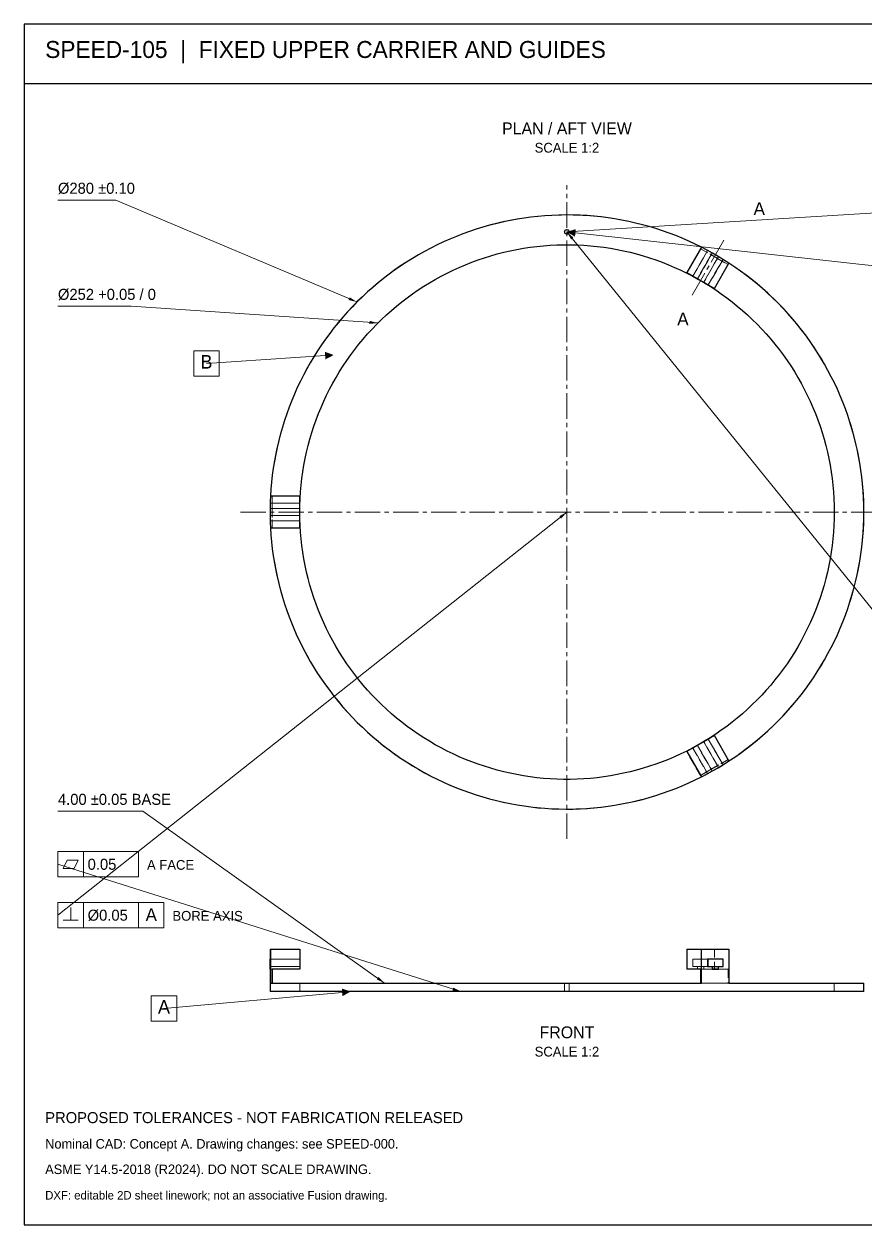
# Model space of a CAD drawing. Header units: millimetres. Extents: x 7 to 446, y 7 to 290.
# Drawn here: x 7 to 205.5, y 7 to 290 of the extents above; entities that cross this region are included whole.
import ezdxf
from ezdxf.enums import TextEntityAlignment as Align

# ---------------------------------------------------------------- set-up
doc = ezdxf.new("R2010")
doc.units = ezdxf.units.MM
doc.linetypes.add('CENTER_STD', pattern=[9, 6, -1, 1, -1])
doc.linetypes.add('DASHED_STD', pattern=[3, 2, -1])
for name, color, linetype, lineweight in [('BORDER', 7, 'Continuous', 30), ('CENTER', 7, 'CENTER_STD', 13), ('DIM', 7, 'Continuous', 15), ('GDT', 7, 'Continuous', 20), ('HIDDEN', 7, 'DASHED_STD', 13), ('NOTES', 7, 'Continuous', 18), ('VISIBLE', 7, 'Continuous', 30)]:
    doc.layers.add(name, color=color, linetype=linetype, lineweight=lineweight)

msp = doc.modelspace()

# ---------------------------------------------------------------- linework, layer by layer
at = {"layer": 'BORDER'}
msp.add_line((7, 276), (413, 276), dxfattribs=at)
msp.add_lwpolyline([(7, 7), (413, 7), (413, 290), (7, 290)], close=True, dxfattribs=at)
at = {"layer": 'CENTER'}
for p, q in [((135, 98), (135, 252)), ((58, 175), (212, 175))]:
    msp.add_line(p, q, dxfattribs=at)
msp.add_lwpolyline([(164.5, 226.1), (172.5, 239.95)], dxfattribs=at)
at = {"layer": 'DIM'}
for p, q in [((15, 248.5), (28.66, 248.5)), ((28.66, 248.5), (85.5, 224.5)), ((240, 247.5), (135, 241)), ((15, 223.5), (32.27, 223.5)), ((32.27, 223.5), (90.45, 219.55)), ((15, 104.5), (35.02, 104.5)), ((35.02, 104.5), (92, 64))]:
    msp.add_line(p, q, dxfattribs=at)
for points in [[(135, 241), (136.97, 241.47), (137.02, 240.77)], [(135, 241), (136.53, 239.67), (135.99, 239.23)], [(85.5, 224.5), (83.52, 224.96), (83.79, 225.6)], [(90.45, 219.55), (88.43, 219.34), (88.48, 220.03)], [(135, 175), (133.65, 173.48), (133.21, 174.03)], [(92, 64), (90.17, 64.87), (90.57, 65.44)], [(110, 62), (107.99, 62.27), (108.2, 62.94)]]:
    msp.add_solid(points, dxfattribs=at)
at = {"layer": 'GDT'}
for p, q in [((220, 136), (135, 241)), ((136.99, 240.78), (226, 231)), ((78, 211.87), (50, 210)), ((15, 80), (135, 175)), ((21, 89), (21, 95)), ((15, 92), (110, 62)), ((21, 77), (21, 83)), ((34, 77), (34, 83)), ((18, 78.8), (18, 81.8)), ((16.2, 78.8), (19.8, 78.8)), ((82.01, 61.82), (40, 58))]:
    msp.add_line(p, q, dxfattribs=at)
for points in [[(47, 207), (53, 207), (53, 213), (47, 213)], [(15, 89), (34, 89), (34, 95), (15, 95)], [(16.2, 91), (18.8, 91), (19.8, 93), (17.2, 93)], [(15, 77), (40, 77), (40, 83), (15, 83)], [(37, 55), (43, 55), (43, 61), (37, 61)]]:
    msp.add_lwpolyline(points, close=True, dxfattribs=at)
for points in [[(135, 241), (137.09, 241.68), (136.89, 239.89)], [(80, 212), (78.06, 210.97), (77.94, 212.76)], [(84, 62), (82.09, 60.92), (81.93, 62.72)]]:
    msp.add_solid(points, dxfattribs=at)
at = {"layer": 'HIDDEN'}
for points in [[(65, 175), (65.02, 176.67), (65.08, 178.34), (65.18, 180.01), (65.32, 181.68), (65.5, 183.34), (65.72, 185), (65.98, 186.65), (66.27, 188.3), (66.61, 189.94), (66.99, 191.56), (67.4, 193.18), (67.86, 194.79), (68.35, 196.39), (68.88, 197.98), (69.45, 199.55), (70.05, 201.11), (70.69, 202.65), (71.37, 204.18), (72.09, 205.69), (72.84, 207.19), (73.63, 208.66), (74.45, 210.12), (75.3, 211.56), (76.19, 212.97), (77.12, 214.37), (78.08, 215.74), (79.06, 217.09), (80.09, 218.41), (81.14, 219.71), (82.22, 220.98), (83.34, 222.23), (84.48, 223.45), (85.65, 224.65), (86.85, 225.81), (88.08, 226.95), (89.33, 228.05), (90.61, 229.13), (91.92, 230.17), (93.25, 231.19), (94.6, 232.17), (95.98, 233.12), (97.38, 234.03), (98.8, 234.91), (100.24, 235.76), (101.7, 236.57), (103.18, 237.35), (104.68, 238.09), (106.2, 238.8), (107.73, 239.47), (109.28, 240.1), (110.84, 240.7), (112.42, 241.26), (114.01, 241.78), (115.61, 242.26), (117.22, 242.7), (118.84, 243.11), (120.47, 243.48), (122.11, 243.8), (123.76, 244.09), (125.41, 244.34), (127.07, 244.55), (128.74, 244.72), (130.4, 244.85), (132.07, 244.94), (133.75, 244.99), (135.42, 245), (137.09, 244.97), (138.76, 244.9), (140.43, 244.79), (142.1, 244.64), (143.76, 244.45), (145.41, 244.22), (147.06, 243.95), (148.71, 243.64), (150.34, 243.3), (151.97, 242.91), (153.59, 242.49), (155.19, 242.02), (156.79, 241.52), (158.37, 240.98), (159.94, 240.41), (161.5, 239.79), (163.04, 239.14), (164.56, 238.45), (166.07, 237.73), (167.56, 236.97), (169.03, 236.17), (170.48, 235.34), (171.91, 234.48), (173.32, 233.58), (174.71, 232.65), (176.08, 231.68), (177.42, 230.68), (178.74, 229.65), (180.03, 228.59), (181.3, 227.5), (182.54, 226.38), (183.75, 225.23), (184.94, 224.05), (186.1, 222.85), (187.22, 221.61), (188.32, 220.35), (189.39, 219.06), (190.43, 217.75), (191.43, 216.42), (192.41, 215.06), (193.35, 213.67), (194.25, 212.27), (195.13, 210.84), (195.97, 209.39), (196.77, 207.93), (197.54, 206.44), (198.27, 204.94), (198.97, 203.42), (199.63, 201.88), (200.26, 200.33), (200.84, 198.77), (201.39, 197.19), (201.9, 195.59), (202.37, 193.99), (202.81, 192.38), (203.2, 190.75), (203.56, 189.12), (203.88, 187.48), (204.16, 185.83), (204.4, 184.17), (204.6, 182.51), (204.76, 180.85), (204.88, 179.18), (204.96, 177.51), (205, 175.84), (205, 174.16), (204.96, 172.49), (204.88, 170.82), (204.76, 169.15), (204.6, 167.49), (204.4, 165.83), (204.16, 164.17), (203.88, 162.52), (203.56, 160.88), (203.2, 159.25), (202.81, 157.62), (202.37, 156.01), (201.9, 154.41), (201.39, 152.81), (200.84, 151.23), (200.26, 149.67), (199.63, 148.12), (198.97, 146.58), (198.27, 145.06), (197.54, 143.56), (196.77, 142.07), (195.97, 140.61), (195.13, 139.16), (194.25, 137.73), (193.35, 136.33), (192.41, 134.94), (191.43, 133.58), (190.43, 132.25), (189.39, 130.94), (188.32, 129.65), (187.22, 128.39), (186.1, 127.15), (184.94, 125.95), (183.75, 124.77), (182.54, 123.62), (181.3, 122.5), (180.03, 121.41), (178.74, 120.35), (177.42, 119.32), (176.08, 118.32), (174.71, 117.35), (173.32, 116.42), (171.91, 115.52), (170.48, 114.66), (169.03, 113.83), (167.56, 113.03), (166.07, 112.27), (164.56, 111.55), (163.04, 110.86), (161.5, 110.21), (159.94, 109.59), (158.37, 109.02), (156.79, 108.48), (155.19, 107.98), (153.59, 107.51), (151.97, 107.09), (150.34, 106.7), (148.71, 106.36), (147.06, 106.05), (145.41, 105.78), (143.76, 105.55), (142.1, 105.36), (140.43, 105.21), (138.76, 105.1), (137.09, 105.03), (135.42, 105), (133.75, 105.01), (132.07, 105.06), (130.4, 105.15), (128.74, 105.28), (127.07, 105.45), (125.41, 105.66), (123.76, 105.91), (122.11, 106.2), (120.47, 106.52), (118.84, 106.89), (117.22, 107.3), (115.61, 107.74), (114.01, 108.22), (112.42, 108.74), (110.84, 109.3), (109.28, 109.9), (107.73, 110.53), (106.2, 111.2), (104.68, 111.91), (103.18, 112.65), (101.7, 113.43), (100.24, 114.24), (98.8, 115.09), (97.38, 115.97), (95.98, 116.88), (94.6, 117.83), (93.25, 118.81), (91.92, 119.83), (90.61, 120.87), (89.33, 121.95), (88.08, 123.05), (86.85, 124.19), (85.65, 125.35), (84.48, 126.55), (83.34, 127.77), (82.22, 129.02), (81.14, 130.29), (80.09, 131.59), (79.06, 132.91), (78.08, 134.26), (77.12, 135.63), (76.19, 137.03), (75.3, 138.44), (74.45, 139.88), (73.63, 141.34), (72.84, 142.81), (72.09, 144.31), (71.37, 145.82), (70.69, 147.35), (70.05, 148.89), (69.45, 150.45), (68.88, 152.02), (68.35, 153.61), (67.86, 155.21), (67.4, 156.82), (66.99, 158.44), (66.61, 160.06), (66.27, 161.7), (65.98, 163.35), (65.72, 165), (65.5, 166.66), (65.32, 168.32), (65.18, 169.99), (65.08, 171.66), (65.02, 173.33), (65, 175)], [(134.45, 241), (134.47, 240.86), (134.52, 240.72), (134.61, 240.61), (134.72, 240.52), (134.86, 240.47), (135, 240.45), (135.14, 240.47), (135.28, 240.52), (135.39, 240.61), (135.48, 240.72), (135.53, 240.86), (135.55, 241), (135.53, 241.14), (135.48, 241.28), (135.39, 241.39), (135.28, 241.48), (135.14, 241.53), (135, 241.55), (134.86, 241.53), (134.72, 241.48), (134.61, 241.39), (134.52, 241.28), (134.47, 241.14), (134.45, 241)], [(72, 175), (72.02, 173.42), (72.08, 171.83), (72.18, 170.25), (72.32, 168.68), (72.5, 167.1), (72.71, 165.54), (72.97, 163.97), (73.27, 162.42), (73.6, 160.87), (73.98, 159.33), (74.39, 157.8), (74.84, 156.29), (75.33, 154.78), (75.86, 153.29), (76.42, 151.81), (77.03, 150.34), (77.66, 148.89), (78.34, 147.46), (79.05, 146.05), (79.79, 144.65), (80.57, 143.27), (81.39, 141.91), (82.24, 140.58), (83.12, 139.26), (84.03, 137.97), (84.98, 136.7), (85.96, 135.46), (86.97, 134.24), (88.01, 133.04), (89.07, 131.87), (90.17, 130.73), (91.3, 129.62), (92.45, 128.54), (93.64, 127.48), (94.84, 126.46), (96.07, 125.46), (97.33, 124.5), (98.61, 123.57), (99.92, 122.67), (101.24, 121.81), (102.59, 120.98), (103.96, 120.18), (105.35, 119.42), (106.75, 118.69), (108.18, 118), (109.62, 117.34), (111.07, 116.72), (112.55, 116.14), (114.03, 115.59), (115.53, 115.08), (117.04, 114.61), (118.57, 114.18), (120.1, 113.79), (121.64, 113.43), (123.19, 113.12), (124.75, 112.84), (126.32, 112.6), (127.89, 112.4), (129.47, 112.24), (131.04, 112.12), (132.63, 112.04), (134.21, 112), (135.79, 112), (137.37, 112.04), (138.96, 112.12), (140.53, 112.24), (142.11, 112.4), (143.68, 112.6), (145.25, 112.84), (146.81, 113.12), (148.36, 113.43), (149.9, 113.79), (151.43, 114.18), (152.96, 114.61), (154.47, 115.08), (155.97, 115.59), (157.45, 116.14), (158.93, 116.72), (160.38, 117.34), (161.82, 118), (163.25, 118.69), (164.65, 119.42), (166.04, 120.18), (167.41, 120.98), (168.76, 121.81), (170.08, 122.67), (171.39, 123.57), (172.67, 124.5), (173.93, 125.46), (175.16, 126.46), (176.36, 127.48), (177.55, 128.54), (178.7, 129.62), (179.83, 130.73), (180.93, 131.87), (181.99, 133.04), (183.03, 134.24), (184.04, 135.46), (185.02, 136.7), (185.97, 137.97), (186.88, 139.26), (187.76, 140.58), (188.61, 141.91), (189.43, 143.27), (190.21, 144.65), (190.95, 146.05), (191.66, 147.46), (192.34, 148.89), (192.97, 150.34), (193.58, 151.81), (194.14, 153.29), (194.67, 154.78), (195.16, 156.29), (195.61, 157.8), (196.02, 159.33), (196.4, 160.87), (196.73, 162.42), (197.03, 163.97), (197.29, 165.54), (197.5, 167.1), (197.68, 168.68), (197.82, 170.25), (197.92, 171.83), (197.98, 173.42), (198, 175), (197.98, 176.58), (197.92, 178.17), (197.82, 179.75), (197.68, 181.32), (197.5, 182.9), (197.29, 184.46), (197.03, 186.03), (196.73, 187.58), (196.4, 189.13), (196.02, 190.67), (195.61, 192.2), (195.16, 193.71), (194.67, 195.22), (194.14, 196.71), (193.58, 198.19), (192.97, 199.66), (192.34, 201.11), (191.66, 202.54), (190.95, 203.95), (190.21, 205.35), (189.43, 206.73), (188.61, 208.09), (187.76, 209.42), (186.88, 210.74), (185.97, 212.03), (185.02, 213.3), (184.04, 214.54), (183.03, 215.76), (181.99, 216.96), (180.93, 218.13), (179.83, 219.27), (178.7, 220.38), (177.55, 221.46), (176.36, 222.52), (175.16, 223.54), (173.93, 224.54), (172.67, 225.5), (171.39, 226.43), (170.08, 227.33), (168.76, 228.19), (167.41, 229.02), (166.04, 229.82), (164.65, 230.58), (163.25, 231.31), (161.82, 232), (160.38, 232.66), (158.93, 233.28), (157.45, 233.86), (155.97, 234.41), (154.47, 234.92), (152.96, 235.39), (151.43, 235.82), (149.9, 236.21), (148.36, 236.57), (146.81, 236.88), (145.25, 237.16), (143.68, 237.4), (142.11, 237.6), (140.53, 237.76), (138.96, 237.88), (137.37, 237.96), (135.79, 238), (134.21, 238), (132.63, 237.96), (131.04, 237.88), (129.47, 237.76), (127.89, 237.6), (126.32, 237.4), (124.75, 237.16), (123.19, 236.88), (121.64, 236.57), (120.1, 236.21), (118.57, 235.82), (117.04, 235.39), (115.53, 234.92), (114.03, 234.41), (112.55, 233.86), (111.07, 233.28), (109.62, 232.66), (108.18, 232), (106.75, 231.31), (105.35, 230.58), (103.96, 229.82), (102.59, 229.02), (101.24, 228.19), (99.92, 227.33), (98.61, 226.43), (97.33, 225.5), (96.07, 224.54), (94.84, 223.54), (93.64, 222.52), (92.45, 221.46), (91.3, 220.38), (90.17, 219.27), (89.07, 218.13), (88.01, 216.96), (86.97, 215.76), (85.96, 214.54), (84.98, 213.3), (84.03, 212.03), (83.12, 210.74), (82.24, 209.42), (81.39, 208.09), (80.57, 206.73), (79.79, 205.35), (79.05, 203.95), (78.34, 202.54), (77.66, 201.11), (77.03, 199.66), (76.42, 198.19), (75.86, 196.71), (75.33, 195.22), (74.84, 193.71), (74.39, 192.2), (73.98, 190.67), (73.6, 189.13), (73.27, 187.58), (72.97, 186.03), (72.71, 184.46), (72.5, 182.9), (72.32, 181.32), (72.18, 179.75), (72.08, 178.17), (72.02, 176.58), (72, 175)], [(163.25, 231.43), (166.5, 237.06)], [(164.68, 230.61), (168.17, 236.64)], [(168.17, 236.64), (164.68, 230.61)], [(165.76, 229.98), (169.26, 236.04)], [(169.01, 235.61), (165.76, 229.98)], [(166.5, 237.06), (166.7, 237.41)], [(173, 233.31), (166.5, 237.06)], [(166.5, 237.06), (169.01, 235.61)], [(170.73, 235.19), (167.24, 229.13)], [(169.26, 236.04), (168.17, 236.64)], [(168.17, 236.64), (169.39, 235.97), (170.6, 235.27), (171.8, 234.54)], [(169.26, 236.04), (169.01, 235.61)], [(169.01, 235.61), (170.49, 234.76)], [(170.73, 235.19), (170, 235.62), (169.26, 236.04)], [(170.49, 234.76), (170.73, 235.19)], [(171.8, 234.54), (170.73, 235.19)], [(167.24, 229.13), (170.49, 234.76)], [(168.32, 228.51), (171.8, 234.54)], [(171.8, 234.54), (168.32, 228.51)], [(173, 233.31), (169.75, 227.68)], [(170.49, 234.76), (173, 233.31)], [(173.2, 233.66), (173, 233.31)], [(165.76, 229.98), (163.25, 231.43)], [(165.76, 229.98), (164.68, 230.61)], [(164.68, 230.61), (168.32, 228.51)], [(169.75, 227.68), (167.24, 229.13)], [(168.32, 228.51), (167.24, 229.13)], [(65.1, 178.75), (65.5, 178.75)], [(65.5, 178.75), (65.5, 171.25)], [(65.5, 175.85), (65.5, 178.75)], [(65.5, 178.75), (72, 178.75)], [(72, 178.75), (72, 175.85)], [(65, 175), (65.01, 176.05), (65.03, 177.1)], [(65.01, 175.85), (65, 175)], [(65.03, 177.1), (65.01, 175.85)], [(65.01, 175.85), (72, 175.85)], [(65.5, 175.85), (65.01, 175.85)], [(65.03, 177.1), (72, 177.1)], [(72, 177.1), (65.03, 177.1)], [(72, 175.85), (65.5, 175.85)], [(65.5, 174.15), (65.5, 175.85)], [(72, 177.1), (72, 175.85)], [(72, 172.9), (72, 177.1)], [(65.03, 172.9), (65.01, 173.95), (65, 175)], [(65, 175), (65.01, 174.15)], [(72, 174.15), (65.01, 174.15)], [(65.01, 174.15), (65.5, 174.15)], [(65.01, 174.15), (65.03, 172.9)], [(65.03, 172.9), (72, 172.9)], [(72, 172.9), (65.03, 172.9)], [(65.5, 171.25), (65.5, 174.15)], [(65.5, 174.15), (72, 174.15)], [(72, 174.15), (72, 171.25)], [(72, 174.15), (72, 172.9)], [(65.5, 171.25), (65.1, 171.25)], [(72, 171.25), (65.5, 171.25)], [(167.24, 120.87), (169.75, 122.32)], [(169.75, 122.32), (173, 116.69)], [(163.25, 118.57), (165.76, 120.02)], [(168.32, 121.49), (164.68, 119.39)], [(164.68, 119.39), (165.76, 120.02)], [(168.17, 113.36), (164.68, 119.39)], [(164.68, 119.39), (168.17, 113.36)], [(169.26, 113.96), (165.76, 120.02)], [(165.76, 120.02), (169.01, 114.39)], [(167.24, 120.87), (168.32, 121.49)], [(170.49, 115.24), (167.24, 120.87)], [(167.24, 120.87), (170.73, 114.81)], [(171.8, 115.46), (168.32, 121.49)], [(168.32, 121.49), (171.8, 115.46)], [(166.5, 112.94), (163.25, 118.57)], [(166.5, 112.94), (173, 116.69)], [(173, 116.69), (170.49, 115.24)], [(173, 116.69), (173.2, 116.34)], [(169.01, 114.39), (166.5, 112.94)], [(171.8, 115.46), (170.6, 114.73), (169.39, 114.03), (168.17, 113.36)], [(168.17, 113.36), (169.26, 113.96)], [(170.49, 115.24), (169.01, 114.39)], [(169.01, 114.39), (169.26, 113.96)], [(169.26, 113.96), (170, 114.38), (170.73, 114.81)], [(170.73, 114.81), (170.49, 115.24)], [(170.73, 114.81), (171.8, 115.46)], [(166.7, 112.59), (166.5, 112.94)], [(65.1, 72), (65.09, 72), (65.07, 72), (65.06, 72), (65.05, 72), (65.04, 72), (65.03, 72), (65.03, 72), (65.02, 72), (65.01, 72), (65.01, 72), (65, 72), (65, 72), (65, 72), (65, 72)], [(72, 72), (65.1, 72)], [(65.1, 64), (65.1, 72)], [(72, 72), (72, 67.25)], [(169.75, 72), (163.25, 72)], [(163.25, 72), (169.75, 72)], [(163.25, 72), (163.25, 67.25)], [(166.7, 72), (163.25, 72)], [(173.2, 72), (172.75, 72), (172.29, 72), (171.84, 72), (171.38, 72), (170.92, 72), (170.46, 72), (170, 72), (169.53, 72), (169.07, 72), (168.6, 72), (168.13, 72), (167.65, 72), (167.18, 72), (166.7, 72)], [(166.7, 72), (166.7, 64)], [(173.2, 72), (169.75, 72)], [(169.75, 72), (169.75, 67.25)], [(169.75, 72), (173.2, 72)], [(169.75, 72), (169.75, 67.25)], [(173.2, 64), (173.2, 72)], [(65, 69.6), (65, 69.6), (65, 69.6), (65, 69.6), (65, 69.6), (65, 69.6), (65.01, 69.6), (65.01, 69.6), (65.01, 69.6), (65.01, 69.6), (65.02, 69.6), (65.02, 69.6), (65.02, 69.6), (65.03, 69.6), (65.03, 69.6)], [(65.03, 69.6), (72, 69.6)], [(72, 69.6), (65.03, 69.6)], [(65.03, 69.6), (65.03, 67.9)], [(72, 67.9), (72, 69.6)], [(72, 69.6), (72, 67.9)], [(164.68, 69.6), (168.17, 69.6)], [(168.32, 69.6), (164.68, 69.6)], [(168.17, 69.6), (164.68, 69.6)], [(164.68, 67.9), (164.68, 69.6)], [(164.68, 69.6), (168.17, 69.6)], [(164.68, 69.6), (164.68, 67.9)], [(168.17, 67.9), (168.17, 69.6)], [(168.17, 69.6), (168.43, 69.6), (168.69, 69.6), (168.96, 69.6), (169.22, 69.6), (169.48, 69.6), (169.74, 69.6), (170, 69.6), (170.26, 69.6), (170.52, 69.6), (170.78, 69.6), (171.03, 69.6), (171.29, 69.6), (171.55, 69.6), (171.8, 69.6)], [(171.8, 69.6), (168.32, 69.6)], [(168.32, 69.6), (171.8, 69.6)], [(168.32, 69.6), (168.32, 67.9)], [(171.8, 69.6), (171.8, 67.9)], [(65.01, 67.25), (65, 67.25), (65, 67.25), (65, 67.25), (65, 67.25), (65, 67.25), (65, 67.25), (65, 67.25), (65, 67.25), (65, 67.25), (65, 67.25), (65, 67.25), (65, 67.25), (65, 67.25), (65, 67.25)], [(65.03, 67.9), (65.03, 67.9), (65.03, 67.9), (65.02, 67.9), (65.02, 67.9), (65.02, 67.9), (65.02, 67.9), (65.02, 67.9), (65.01, 67.9), (65.01, 67.9), (65.01, 67.9), (65.01, 67.9), (65.01, 67.9), (65.01, 67.9), (65.01, 67.9)], [(65.01, 67.9), (65.01, 67.25)], [(72, 67.9), (65.01, 67.9)], [(65.5, 67.25), (65.01, 67.25)], [(65.01, 67.25), (65.5, 67.25)], [(72, 67.9), (65.03, 67.9)], [(65.03, 67.9), (72, 67.9)], [(65.03, 67.9), (72, 67.9)], [(72, 67.25), (65.5, 67.25)], [(65.5, 67.25), (72, 67.25)], [(65.5, 67.25), (72, 67.25)], [(65.5, 67.25), (65.5, 64)], [(72, 67.9), (72, 67.25)], [(72, 67.25), (72, 67.9)], [(163.25, 67.25), (165.76, 67.25)], [(165.76, 67.25), (163.25, 67.25)], [(163.25, 67.25), (166.5, 67.25)], [(164.68, 67.9), (165.76, 67.9)], [(168.17, 67.9), (164.68, 67.9)], [(164.68, 67.9), (168.17, 67.9)], [(165.76, 67.9), (164.68, 67.9)], [(169.26, 67.9), (165.76, 67.9)], [(165.76, 67.9), (165.76, 67.25)], [(165.76, 67.9), (169.26, 67.9)], [(165.76, 67.25), (165.76, 67.9)], [(165.76, 67.25), (169.01, 67.25)], [(169.01, 67.25), (166.5, 67.25)], [(166.5, 67.25), (169.01, 67.25)], [(169.01, 67.25), (166.5, 67.25)], [(166.5, 67.25), (166.5, 64)], [(167.24, 67.9), (167.24, 67.25)], [(170.73, 67.9), (167.24, 67.9)], [(167.24, 67.9), (169.26, 67.9)], [(167.24, 67.25), (167.24, 67.9)], [(167.24, 67.9), (168.32, 67.9)], [(168.32, 67.9), (167.24, 67.9)], [(167.24, 67.25), (170.49, 67.25)], [(169.26, 67.25), (167.24, 67.25)], [(167.24, 67.25), (169.75, 67.25)], [(169.75, 67.25), (167.24, 67.25)], [(169.26, 67.9), (169.18, 67.9), (169.11, 67.9), (169.03, 67.9), (168.95, 67.9), (168.87, 67.9), (168.79, 67.9), (168.71, 67.9), (168.64, 67.9), (168.56, 67.9), (168.48, 67.9), (168.4, 67.9), (168.32, 67.9), (168.24, 67.9), (168.17, 67.9)], [(168.32, 67.9), (171.8, 67.9)], [(171.8, 67.9), (168.32, 67.9)], [(169.01, 67.25), (169.26, 67.25)], [(170.49, 67.25), (169.01, 67.25)], [(169.26, 67.25), (169.01, 67.25)], [(169.01, 67.25), (170.49, 67.25)], [(169.26, 67.25), (169.26, 67.9)], [(170.73, 67.25), (170.63, 67.25), (170.52, 67.25), (170.42, 67.25), (170.32, 67.25), (170.21, 67.25), (170.11, 67.25), (170, 67.25), (169.89, 67.25), (169.79, 67.25), (169.68, 67.25), (169.58, 67.25), (169.47, 67.25), (169.37, 67.25), (169.26, 67.25)], [(169.75, 67.25), (173, 67.25)], [(173, 67.25), (169.75, 67.25)], [(170.49, 67.25), (170.73, 67.25)], [(173, 67.25), (170.49, 67.25)], [(170.73, 67.25), (170.49, 67.25)], [(170.49, 67.25), (173, 67.25)], [(170.73, 67.9), (170.73, 67.25)], [(171.8, 67.9), (171.73, 67.9), (171.65, 67.9), (171.57, 67.9), (171.5, 67.9), (171.42, 67.9), (171.35, 67.9), (171.27, 67.9), (171.19, 67.9), (171.12, 67.9), (171.04, 67.9), (170.96, 67.9), (170.89, 67.9), (170.81, 67.9), (170.73, 67.9)], [(173, 67.25), (173, 64)], [(173, 67.25), (173, 64)], [(65.5, 64), (65.1, 64)], [(166.7, 64), (157.55, 64), (147.95, 64), (138.09, 64), (128.17, 64), (118.38, 64), (108.93, 64), (100, 64), (91.78, 64), (84.42, 64), (78.08, 64), (72.89, 64), (68.95, 64), (66.33, 64), (65.1, 64)], [(65.1, 64), (65.5, 64)], [(72, 64), (73.58, 64), (78.24, 64), (85.74, 64), (95.72, 64), (107.67, 64), (120.98, 64), (135, 64), (149.02, 64), (162.33, 64), (174.28, 64), (184.26, 64), (191.76, 64), (196.42, 64), (198, 64)], [(198, 64), (196.42, 64), (191.76, 64), (184.26, 64), (174.28, 64), (162.33, 64), (149.02, 64), (135, 64), (120.98, 64), (107.67, 64), (95.72, 64), (85.74, 64), (78.24, 64), (73.58, 64), (72, 64)], [(72, 62), (72, 64)], [(134.45, 62), (134.45, 64)], [(134.45, 64), (134.46, 64), (134.5, 64), (134.57, 64), (134.66, 64), (134.76, 64), (134.88, 64), (135, 64), (135.12, 64), (135.24, 64), (135.34, 64), (135.43, 64), (135.5, 64), (135.54, 64), (135.55, 64)], [(135.55, 64), (135.54, 64), (135.5, 64), (135.43, 64), (135.34, 64), (135.24, 64), (135.12, 64), (135, 64), (134.88, 64), (134.76, 64), (134.66, 64), (134.57, 64), (134.5, 64), (134.46, 64), (134.45, 64)], [(135.55, 62), (135.55, 64)], [(166.7, 64), (166.5, 64)], [(166.5, 64), (173, 64)], [(173, 64), (166.5, 64)], [(166.5, 64), (166.7, 64)], [(173, 64), (173.2, 64)], [(173.2, 64), (173, 64)], [(205, 64), (204.82, 64), (204.3, 64), (203.42, 64), (202.2, 64), (200.64, 64), (198.75, 64), (196.54, 64), (194.02, 64), (191.2, 64), (188.1, 64), (184.73, 64), (181.11, 64), (177.26, 64), (173.2, 64)], [(198, 62), (198, 64)], [(65, 62), (66.76, 62), (71.93, 62), (80.27, 62), (91.36, 62), (104.63, 62), (119.42, 62), (135, 62), (150.58, 62), (165.37, 62), (178.64, 62), (189.73, 62), (198.07, 62), (203.24, 62), (205, 62)], [(72, 62), (73.58, 62), (78.24, 62), (85.74, 62), (95.72, 62), (107.67, 62), (120.98, 62), (135, 62), (149.02, 62), (162.33, 62), (174.28, 62), (184.26, 62), (191.76, 62), (196.42, 62), (198, 62)], [(198, 62), (196.42, 62), (191.76, 62), (184.26, 62), (174.28, 62), (162.33, 62), (149.02, 62), (135, 62), (120.98, 62), (107.67, 62), (95.72, 62), (85.74, 62), (78.24, 62), (73.58, 62), (72, 62)], [(134.45, 62), (134.46, 62), (134.5, 62), (134.57, 62), (134.66, 62), (134.76, 62), (134.88, 62), (135, 62), (135.12, 62), (135.24, 62), (135.34, 62), (135.43, 62), (135.5, 62), (135.54, 62), (135.55, 62)], [(135.55, 62), (135.54, 62), (135.5, 62), (135.43, 62), (135.34, 62), (135.24, 62), (135.12, 62), (135, 62), (134.88, 62), (134.76, 62), (134.66, 62), (134.57, 62), (134.5, 62), (134.46, 62), (134.45, 62)]]:
    msp.add_lwpolyline(points, dxfattribs=at)
at = {"layer": 'VISIBLE'}
for points in [[(166.7, 237.41), (165.22, 238.14), (163.71, 238.84), (162.2, 239.5), (160.66, 240.13), (159.12, 240.71), (157.55, 241.27), (155.98, 241.78), (154.39, 242.26), (152.8, 242.7), (151.19, 243.1), (149.58, 243.47), (147.95, 243.79), (146.32, 244.08), (144.68, 244.33), (143.04, 244.54), (141.4, 244.71), (139.74, 244.84), (138.09, 244.93), (136.44, 244.99), (134.78, 245), (133.12, 244.97), (131.47, 244.91), (129.82, 244.81), (128.17, 244.67), (126.52, 244.48), (124.88, 244.26), (123.24, 244.01), (121.62, 243.71), (119.99, 243.37), (118.38, 243), (116.78, 242.59), (115.18, 242.14), (113.6, 241.65), (112.03, 241.12), (110.47, 240.56), (108.93, 239.96), (107.4, 239.33), (105.88, 238.66), (104.39, 237.95), (102.91, 237.21), (101.44, 236.43), (100, 235.62), (98.58, 234.78), (97.17, 233.9), (95.79, 232.99), (94.43, 232.04), (93.09, 231.07), (91.78, 230.06), (90.49, 229.02), (89.22, 227.95), (87.98, 226.86), (86.77, 225.73), (85.58, 224.58), (84.42, 223.39), (83.29, 222.18), (82.19, 220.95), (81.12, 219.68), (80.08, 218.4), (79.06, 217.09), (78.08, 215.75), (77.14, 214.39), (76.22, 213.01), (75.34, 211.61), (74.49, 210.19), (73.67, 208.75), (72.89, 207.29), (72.15, 205.81), (71.43, 204.32), (70.76, 202.8), (70.12, 201.28), (69.52, 199.73), (68.95, 198.18), (68.42, 196.61), (67.93, 195.03), (67.47, 193.44), (67.05, 191.83), (66.67, 190.22), (66.33, 188.6), (66.03, 186.97), (65.77, 185.34), (65.54, 183.7), (65.36, 182.05), (65.21, 180.4), (65.1, 178.75)], [(134.45, 241), (134.47, 241.14), (134.52, 241.28), (134.61, 241.39), (134.72, 241.48), (134.86, 241.53), (135, 241.55), (135.14, 241.53), (135.28, 241.48), (135.39, 241.39), (135.48, 241.28), (135.53, 241.14), (135.55, 241), (135.53, 240.86), (135.48, 240.72), (135.39, 240.61), (135.28, 240.52), (135.14, 240.47), (135, 240.45), (134.86, 240.47), (134.72, 240.52), (134.61, 240.61), (134.52, 240.72), (134.47, 240.86), (134.45, 241)], [(72, 175), (72.02, 176.58), (72.08, 178.17), (72.18, 179.75), (72.32, 181.32), (72.5, 182.9), (72.71, 184.46), (72.97, 186.03), (73.27, 187.58), (73.6, 189.13), (73.98, 190.67), (74.39, 192.2), (74.84, 193.71), (75.33, 195.22), (75.86, 196.71), (76.42, 198.19), (77.03, 199.66), (77.66, 201.11), (78.34, 202.54), (79.05, 203.95), (79.79, 205.35), (80.57, 206.73), (81.39, 208.09), (82.24, 209.42), (83.12, 210.74), (84.03, 212.03), (84.98, 213.3), (85.96, 214.54), (86.97, 215.76), (88.01, 216.96), (89.07, 218.13), (90.17, 219.27), (91.3, 220.38), (92.45, 221.46), (93.64, 222.52), (94.84, 223.54), (96.07, 224.54), (97.33, 225.5), (98.61, 226.43), (99.92, 227.33), (101.24, 228.19), (102.59, 229.02), (103.96, 229.82), (105.35, 230.58), (106.75, 231.31), (108.18, 232), (109.62, 232.66), (111.07, 233.28), (112.55, 233.86), (114.03, 234.41), (115.53, 234.92), (117.04, 235.39), (118.57, 235.82), (120.1, 236.21), (121.64, 236.57), (123.19, 236.88), (124.75, 237.16), (126.32, 237.4), (127.89, 237.6), (129.47, 237.76), (131.04, 237.88), (132.63, 237.96), (134.21, 238), (135.79, 238), (137.37, 237.96), (138.96, 237.88), (140.53, 237.76), (142.11, 237.6), (143.68, 237.4), (145.25, 237.16), (146.81, 236.88), (148.36, 236.57), (149.9, 236.21), (151.43, 235.82), (152.96, 235.39), (154.47, 234.92), (155.97, 234.41), (157.45, 233.86), (158.93, 233.28), (160.38, 232.66), (161.82, 232), (163.25, 231.31), (164.65, 230.58), (166.04, 229.82), (167.41, 229.02), (168.76, 228.19), (170.08, 227.33), (171.39, 226.43), (172.67, 225.5), (173.93, 224.54), (175.16, 223.54), (176.36, 222.52), (177.55, 221.46), (178.7, 220.38), (179.83, 219.27), (180.93, 218.13), (181.99, 216.96), (183.03, 215.76), (184.04, 214.54), (185.02, 213.3), (185.97, 212.03), (186.88, 210.74), (187.76, 209.42), (188.61, 208.09), (189.43, 206.73), (190.21, 205.35), (190.95, 203.95), (191.66, 202.54), (192.34, 201.11), (192.97, 199.66), (193.58, 198.19), (194.14, 196.71), (194.67, 195.22), (195.16, 193.71), (195.61, 192.2), (196.02, 190.67), (196.4, 189.13), (196.73, 187.58), (197.03, 186.03), (197.29, 184.46), (197.5, 182.9), (197.68, 181.32), (197.82, 179.75), (197.92, 178.17), (197.98, 176.58), (198, 175), (197.98, 173.42), (197.92, 171.83), (197.82, 170.25), (197.68, 168.68), (197.5, 167.1), (197.29, 165.54), (197.03, 163.97), (196.73, 162.42), (196.4, 160.87), (196.02, 159.33), (195.61, 157.8), (195.16, 156.29), (194.67, 154.78), (194.14, 153.29), (193.58, 151.81), (192.97, 150.34), (192.34, 148.89), (191.66, 147.46), (190.95, 146.05), (190.21, 144.65), (189.43, 143.27), (188.61, 141.91), (187.76, 140.58), (186.88, 139.26), (185.97, 137.97), (185.02, 136.7), (184.04, 135.46), (183.03, 134.24), (181.99, 133.04), (180.93, 131.87), (179.83, 130.73), (178.7, 129.62), (177.55, 128.54), (176.36, 127.48), (175.16, 126.46), (173.93, 125.46), (172.67, 124.5), (171.39, 123.57), (170.08, 122.67), (168.76, 121.81), (167.41, 120.98), (166.04, 120.18), (164.65, 119.42), (163.25, 118.69), (161.82, 118), (160.38, 117.34), (158.93, 116.72), (157.45, 116.14), (155.97, 115.59), (154.47, 115.08), (152.96, 114.61), (151.43, 114.18), (149.9, 113.79), (148.36, 113.43), (146.81, 113.12), (145.25, 112.84), (143.68, 112.6), (142.11, 112.4), (140.53, 112.24), (138.96, 112.12), (137.37, 112.04), (135.79, 112), (134.21, 112), (132.63, 112.04), (131.04, 112.12), (129.47, 112.24), (127.89, 112.4), (126.32, 112.6), (124.75, 112.84), (123.19, 113.12), (121.64, 113.43), (120.1, 113.79), (118.57, 114.18), (117.04, 114.61), (115.53, 115.08), (114.03, 115.59), (112.55, 116.14), (111.07, 116.72), (109.62, 117.34), (108.18, 118), (106.75, 118.69), (105.35, 119.42), (103.96, 120.18), (102.59, 120.98), (101.24, 121.81), (99.92, 122.67), (98.61, 123.57), (97.33, 124.5), (96.07, 125.46), (94.84, 126.46), (93.64, 127.48), (92.45, 128.54), (91.3, 129.62), (90.17, 130.73), (89.07, 131.87), (88.01, 133.04), (86.97, 134.24), (85.96, 135.46), (84.98, 136.7), (84.03, 137.97), (83.12, 139.26), (82.24, 140.58), (81.39, 141.91), (80.57, 143.27), (79.79, 144.65), (79.05, 146.05), (78.34, 147.46), (77.66, 148.89), (77.03, 150.34), (76.42, 151.81), (75.86, 153.29), (75.33, 154.78), (74.84, 156.29), (74.39, 157.8), (73.98, 159.33), (73.6, 160.87), (73.27, 162.42), (72.97, 163.97), (72.71, 165.54), (72.5, 167.1), (72.32, 168.68), (72.18, 170.25), (72.08, 171.83), (72.02, 173.42), (72, 175)], [(166.7, 237.41), (163.25, 231.43)], [(173.2, 233.66), (171.93, 234.47), (170.65, 235.24), (169.35, 235.99), (168.03, 236.72), (166.7, 237.41)], [(169.75, 227.68), (173.2, 233.66)], [(173.2, 116.34), (174.57, 117.26), (175.93, 118.21), (177.26, 119.2), (178.57, 120.21), (179.85, 121.26), (181.11, 122.33), (182.34, 123.44), (183.55, 124.57), (184.73, 125.74), (185.88, 126.93), (187, 128.14), (188.1, 129.39), (189.16, 130.66), (190.2, 131.95), (191.2, 133.27), (192.17, 134.61), (193.11, 135.97), (194.02, 137.36), (194.89, 138.76), (195.73, 140.19), (196.54, 141.64), (197.31, 143.1), (198.05, 144.58), (198.75, 146.08), (199.41, 147.6), (200.05, 149.13), (200.64, 150.68), (201.2, 152.24), (201.72, 153.81), (202.2, 155.39), (202.64, 156.99), (203.05, 158.59), (203.42, 160.21), (203.75, 161.83), (204.04, 163.46), (204.3, 165.1), (204.51, 166.74), (204.69, 168.39), (204.82, 170.04), (204.92, 171.69), (204.98, 173.34), (205, 175), (204.98, 176.66), (204.92, 178.31), (204.82, 179.96), (204.69, 181.61), (204.51, 183.26), (204.3, 184.9), (204.04, 186.54), (203.75, 188.17), (203.42, 189.79), (203.05, 191.41), (202.64, 193.01), (202.2, 194.61), (201.72, 196.19), (201.2, 197.76), (200.64, 199.32), (200.05, 200.87), (199.41, 202.4), (198.75, 203.92), (198.05, 205.42), (197.31, 206.9), (196.54, 208.36), (195.73, 209.81), (194.89, 211.24), (194.02, 212.64), (193.11, 214.03), (192.17, 215.39), (191.2, 216.73), (190.2, 218.05), (189.16, 219.34), (188.1, 220.61), (187, 221.86), (185.88, 223.07), (184.73, 224.26), (183.55, 225.43), (182.34, 226.56), (181.11, 227.67), (179.85, 228.74), (178.57, 229.79), (177.26, 230.8), (175.93, 231.79), (174.57, 232.74), (173.2, 233.66)], [(163.25, 231.43), (169.75, 227.68)], [(65.1, 178.75), (65.04, 177.5), (65.01, 176.25), (65, 175)], [(72, 178.75), (65.1, 178.75)], [(72, 171.25), (72, 178.75)], [(65, 175), (65.01, 173.75), (65.04, 172.5), (65.1, 171.25)], [(65.1, 171.25), (72, 171.25)], [(65.1, 171.25), (65.21, 169.6), (65.36, 167.95), (65.54, 166.3), (65.77, 164.66), (66.03, 163.03), (66.33, 161.4), (66.67, 159.78), (67.05, 158.17), (67.47, 156.56), (67.93, 154.97), (68.42, 153.39), (68.95, 151.82), (69.52, 150.27), (70.12, 148.72), (70.76, 147.2), (71.43, 145.68), (72.15, 144.19), (72.89, 142.71), (73.67, 141.25), (74.49, 139.81), (75.34, 138.39), (76.22, 136.99), (77.14, 135.61), (78.08, 134.25), (79.06, 132.91), (80.08, 131.6), (81.12, 130.32), (82.19, 129.05), (83.29, 127.82), (84.42, 126.61), (85.58, 125.42), (86.77, 124.27), (87.98, 123.14), (89.22, 122.05), (90.49, 120.98), (91.78, 119.94), (93.09, 118.93), (94.43, 117.96), (95.79, 117.01), (97.17, 116.1), (98.58, 115.22), (100, 114.38), (101.44, 113.57), (102.91, 112.79), (104.39, 112.05), (105.88, 111.34), (107.4, 110.67), (108.93, 110.04), (110.47, 109.44), (112.03, 108.88), (113.6, 108.35), (115.18, 107.86), (116.78, 107.41), (118.38, 107), (119.99, 106.63), (121.62, 106.29), (123.24, 105.99), (124.88, 105.74), (126.52, 105.52), (128.17, 105.33), (129.82, 105.19), (131.47, 105.09), (133.12, 105.03), (134.78, 105), (136.44, 105.01), (138.09, 105.07), (139.74, 105.16), (141.4, 105.29), (143.04, 105.46), (144.68, 105.67), (146.32, 105.92), (147.95, 106.21), (149.58, 106.53), (151.19, 106.9), (152.8, 107.3), (154.39, 107.74), (155.98, 108.22), (157.55, 108.73), (159.12, 109.29), (160.66, 109.87), (162.2, 110.5), (163.71, 111.16), (165.22, 111.86), (166.7, 112.59)], [(169.75, 122.32), (163.25, 118.57)], [(173.2, 116.34), (169.75, 122.32)], [(163.25, 118.57), (166.7, 112.59)], [(166.7, 112.59), (168.03, 113.28), (169.35, 114.01), (170.65, 114.76), (171.93, 115.53), (173.2, 116.34)], [(65, 72), (65, 72), (65, 72), (65, 72), (65.01, 72), (65.01, 72), (65.02, 72), (65.03, 72), (65.03, 72), (65.04, 72), (65.05, 72), (65.06, 72), (65.07, 72), (65.09, 72), (65.1, 72)], [(65, 72), (65, 69.6)], [(65.1, 72), (65.1, 64)], [(65.1, 72), (72, 72)], [(72, 72), (72, 67.25)], [(163.25, 72), (166.7, 72)], [(163.25, 72), (163.25, 67.25)], [(166.7, 72), (167.18, 72), (167.65, 72), (168.13, 72), (168.6, 72), (169.07, 72), (169.53, 72), (170, 72), (170.46, 72), (170.92, 72), (171.38, 72), (171.84, 72), (172.29, 72), (172.75, 72), (173.2, 72)], [(166.7, 64), (166.7, 72)], [(173.2, 72), (173.2, 64)], [(65.03, 69.6), (65.03, 69.6), (65.02, 69.6), (65.02, 69.6), (65.02, 69.6), (65.01, 69.6), (65.01, 69.6), (65.01, 69.6), (65.01, 69.6), (65, 69.6), (65, 69.6), (65, 69.6), (65, 69.6), (65, 69.6), (65, 69.6)], [(65.03, 67.9), (65.03, 69.6)], [(171.8, 69.6), (171.55, 69.6), (171.29, 69.6), (171.03, 69.6), (170.78, 69.6), (170.52, 69.6), (170.26, 69.6), (170, 69.6), (169.74, 69.6), (169.48, 69.6), (169.22, 69.6), (168.96, 69.6), (168.69, 69.6), (168.43, 69.6), (168.17, 69.6)], [(168.17, 69.6), (168.32, 69.6)], [(168.17, 69.6), (168.17, 67.9)], [(168.32, 67.9), (168.32, 69.6)], [(171.8, 67.9), (171.8, 69.6)], [(65, 67.25), (65, 67.25), (65, 67.25), (65, 67.25), (65, 67.25), (65, 67.25), (65, 67.25), (65, 67.25), (65, 67.25), (65, 67.25), (65, 67.25), (65, 67.25), (65, 67.25), (65, 67.25), (65.01, 67.25)], [(65, 67.25), (65, 62)], [(65.01, 67.9), (65.03, 67.9)], [(65.01, 67.25), (65.01, 67.9)], [(65.01, 67.9), (65.01, 67.9), (65.01, 67.9), (65.01, 67.9), (65.01, 67.9), (65.01, 67.9), (65.01, 67.9), (65.02, 67.9), (65.02, 67.9), (65.02, 67.9), (65.02, 67.9), (65.02, 67.9), (65.03, 67.9), (65.03, 67.9), (65.03, 67.9)], [(65.5, 67.25), (65.5, 64)], [(72, 67.25), (65.5, 67.25)], [(166.5, 67.25), (163.25, 67.25)], [(166.5, 67.25), (165.76, 67.25)], [(166.5, 67.25), (166.5, 64)], [(168.17, 67.9), (168.24, 67.9), (168.32, 67.9), (168.4, 67.9), (168.48, 67.9), (168.56, 67.9), (168.64, 67.9), (168.71, 67.9), (168.79, 67.9), (168.87, 67.9), (168.95, 67.9), (169.03, 67.9), (169.11, 67.9), (169.18, 67.9), (169.26, 67.9)], [(169.26, 67.9), (169.26, 67.25)], [(169.26, 67.9), (170.73, 67.9)], [(170.49, 67.25), (169.26, 67.25)], [(169.26, 67.25), (169.37, 67.25), (169.47, 67.25), (169.58, 67.25), (169.68, 67.25), (169.79, 67.25), (169.89, 67.25), (170, 67.25), (170.11, 67.25), (170.21, 67.25), (170.32, 67.25), (170.42, 67.25), (170.52, 67.25), (170.63, 67.25), (170.73, 67.25)], [(170.73, 67.25), (170.73, 67.9)], [(170.73, 67.9), (170.81, 67.9), (170.89, 67.9), (170.96, 67.9), (171.04, 67.9), (171.12, 67.9), (171.19, 67.9), (171.27, 67.9), (171.35, 67.9), (171.42, 67.9), (171.5, 67.9), (171.57, 67.9), (171.65, 67.9), (171.73, 67.9), (171.8, 67.9)], [(65.1, 64), (66.33, 64), (68.95, 64), (72.89, 64), (78.08, 64), (84.42, 64), (91.78, 64), (100, 64), (108.93, 64), (118.38, 64), (128.17, 64), (138.09, 64), (147.95, 64), (157.55, 64), (166.7, 64)], [(173.2, 64), (177.26, 64), (181.11, 64), (184.73, 64), (188.1, 64), (191.2, 64), (194.02, 64), (196.54, 64), (198.75, 64), (200.64, 64), (202.2, 64), (203.42, 64), (204.3, 64), (204.82, 64), (205, 64)], [(205, 62), (205, 64)], [(205, 62), (203.24, 62), (198.07, 62), (189.73, 62), (178.64, 62), (165.37, 62), (150.58, 62), (135, 62), (119.42, 62), (104.63, 62), (91.36, 62), (80.27, 62), (71.93, 62), (66.76, 62), (65, 62)]]:
    msp.add_lwpolyline(points, dxfattribs=at)

# ---------------------------------------------------------------- texts
at = {"layer": 'GDT'}
for s, height, p in [('B', 3.2, (50, 208.8)), ('A', 3, (37, 78.6)), ('A', 3.2, (40, 56.8))]:
    msp.add_text(s, height=height, dxfattribs=at).set_placement(p, align=Align.CENTER)
for s, p in [('0.05', (22, 90.7)), ('Ø0.05', (22, 78.7))]:
    msp.add_text(s, height=2.6, dxfattribs=at).set_placement(p)
at = {"layer": 'NOTES'}
for s, height, p in [('SPEED-105  |  FIXED UPPER CARRIER AND GUIDES', 4, (12, 282)), ('Ø280 ±0.10', 2.6, (15, 250)), ('A', 3, (179, 245)), ('Ø252 +0.05 / 0', 2.6, (15, 225)), ('A', 3, (161, 219)), ('4.00 ±0.05 BASE', 2.6, (15, 106)), ('A FACE', 2.3, (36, 90.7)), ('BORE AXIS', 2.3, (42, 78.7)), ('PROPOSED TOLERANCES - NOT FABRICATION RELEASED', 2.6, (12, 31)), ('Nominal CAD: Concept A. Drawing changes: see SPEED-000.', 2.25, (12, 25)), ('ASME Y14.5-2018 (R2024). DO NOT SCALE DRAWING.', 2.25, (12, 19)), ('DXF: editable 2D sheet linework; not an associative Fusion drawing.', 2, (12, 13))]:
    msp.add_text(s, height=height, dxfattribs=at).set_placement(p)
for s, height, p in [('PLAN / AFT VIEW', 2.8, (135, 264)), ('SCALE 1:2', 2.3, (135, 259.7)), ('FRONT', 2.8, (135, 51)), ('SCALE 1:2', 2.3, (135, 46.7))]:
    msp.add_text(s, height=height, dxfattribs=at).set_placement(p, align=Align.CENTER)

doc.saveas('drawing.dxf')
